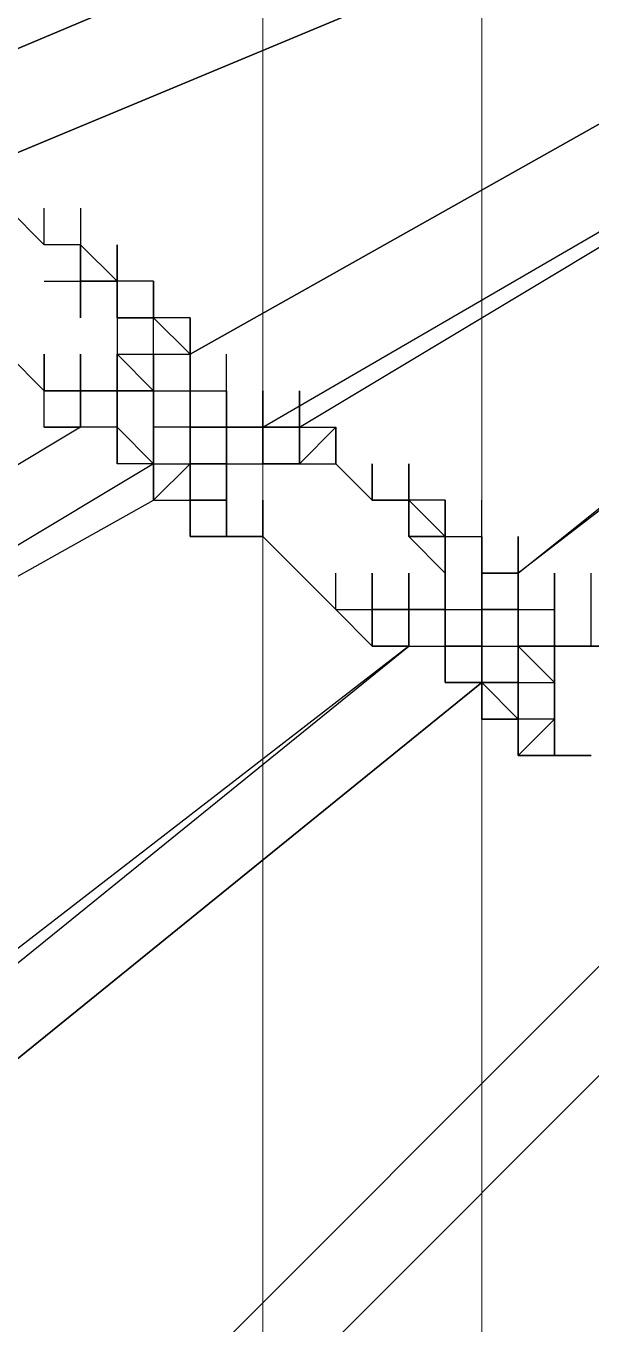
# Model space of a CAD drawing. Header units: inches. Extents: x 3324238 to 135265466, y -1036581 to 20094598.
# Drawn here: x 3353766.223 to 3353767.472, y -519273.956 to -519271.089 of the extents above; entities that cross this region are included whole.
import ezdxf

# ---------------------------------------------------------------- set-up
doc = ezdxf.new("R2010")
doc.units = ezdxf.units.IN
doc.header["$MEASUREMENT"] = 0
doc.layers.add('PDF_Geometry', color=7, linetype='Continuous')

msp = doc.modelspace()

# ---------------------------------------------------------------- linework, layer by layer
at = {"layer": 'PDF_Geometry', "color": 32, "lineweight": 13, "true_color": 0xdd6e00}
msp.add_lwpolyline([(3353775.126, -519269.1555, 1), (3353767.23, -519269.1555), (3353767.23, -519332.0817)], format="xyb", dxfattribs=at)
msp.add_lwpolyline([(3353766.7465, -519269.1555), (3353766.7465, -519332.0817)], dxfattribs=at)
at = {"layer": 'PDF_Geometry', "lineweight": 25}
for points in [[(3353765.9408, -519271.2503), (3353765.9408, -519271.1698), (3353765.9408, -519271.2503), (3353765.9408, -519271.1698), (3353765.9408, -519271.2503), (3353765.9408, -519271.1698), (3353765.9408, -519271.2503), (3353765.9408, -519271.3309), (3353765.9408, -519271.2503), (3353765.9408, -519271.3309), (3353765.9408, -519271.2503), (3353769.0025, -519269.9612), (3353769.0025, -519269.8806), (3353769.0025, -519269.8), (3353769.0025, -519269.8806), (3353769.0025, -519269.8), (3353769.0025, -519269.8806), (3353768.922, -519269.8806)], [(3353769.0025, -519269.9612), (3353765.9408, -519271.2503)], [(3353766.102, -519271.4115), (3353769.0025, -519270.2029), (3353766.102, -519271.4115)], [(3353766.8271, -519272.056), (3353766.8271, -519271.9755), (3353769.2443, -519270.5252), (3353769.2443, -519270.4446), (3353769.2443, -519270.5252), (3353769.2443, -519270.4446), (3353769.2443, -519270.5252), (3353769.2443, -519270.4446), (3353769.1637, -519270.4446), (3353769.1637, -519270.364), (3353769.1637, -519270.2835), (3353769.1637, -519270.364), (3353769.1637, -519270.2835), (3353769.1637, -519270.364), (3353769.1637, -519270.2835), (3353769.1637, -519270.2029), (3353769.1637, -519270.2835), (3353769.1637, -519270.2029), (3353769.1637, -519270.2835), (3353769.1637, -519270.364), (3353769.1637, -519270.2835), (3353769.1637, -519270.2029)], [(3353769.1637, -519270.364), (3353766.5854, -519271.8143), (3353766.5854, -519271.8949), (3353766.5854, -519271.8143), (3353766.5854, -519271.8949), (3353766.5854, -519271.8143), (3353766.5854, -519271.8949), (3353766.5854, -519271.8143), (3353766.5854, -519271.8949), (3353766.5854, -519271.8143), (3353766.5854, -519271.8949), (3353766.5854, -519271.8143), (3353766.5854, -519271.8949), (3353766.5854, -519271.8143), (3353766.5854, -519271.7338), (3353766.5854, -519271.8143), (3353766.5854, -519271.8949), (3353766.5854, -519271.8143), (3353766.5854, -519271.7338), (3353766.5854, -519271.8143), (3353766.5854, -519271.8949), (3353766.5854, -519271.8143), (3353766.5854, -519271.7338), (3353766.5854, -519271.8143), (3353769.1637, -519270.364)], [(3353766.7465, -519271.9755), (3353769.2442, -519270.5252)], [(3353769.4054, -519270.6863), (3353767.3105, -519272.2977), (3353767.23, -519272.2977), (3353767.23, -519272.3783), (3353767.23, -519272.4589), (3353767.23, -519272.5395)], [(3353767.3105, -519272.5395), (3353767.3105, -519272.4589), (3353767.3105, -519272.3783), (3353767.3105, -519272.2977), (3353769.3248, -519270.6863)], [(3353766.2631, -519271.5726), (3353766.1825, -519271.492), (3353766.1825, -519271.4115)], [(3353766.1825, -519271.492), (3353766.2631, -519271.5726), (3353766.1825, -519271.492)], [(3353766.3437, -519271.492), (3353766.3437, -519271.5726), (3353766.2631, -519271.5726), (3353766.2631, -519271.492)], [(3353766.2631, -519271.6532), (3353766.3437, -519271.6532), (3353766.3437, -519271.5726), (3353766.4242, -519271.6532), (3353766.4242, -519271.5726), (3353766.4242, -519271.6532), (3353766.4242, -519271.5726), (3353766.4242, -519271.6532)], [(3353766.3437, -519271.5726), (3353766.3437, -519271.6532), (3353766.3437, -519271.7338)], [(3353766.4242, -519271.7338), (3353766.4242, -519271.6532), (3353766.3437, -519271.6532), (3353766.3437, -519271.7338), (3353766.3437, -519271.6532), (3353766.4242, -519271.6532), (3353766.4242, -519271.7338), (3353766.4242, -519271.8143), (3353766.4242, -519271.8949), (3353766.4242, -519271.8143), (3353766.4242, -519271.8949), (3353766.4242, -519271.8143), (3353766.5048, -519271.8143), (3353766.5854, -519271.8143), (3353766.5048, -519271.7338), (3353766.5048, -519271.6532), (3353766.4242, -519271.6532), (3353766.4242, -519271.7338), (3353766.4242, -519271.6532), (3353766.4242, -519271.7338), (3353766.4242, -519271.8143), (3353766.4242, -519271.8949), (3353766.5048, -519271.8949), (3353766.5048, -519271.8143), (3353766.5048, -519271.8949), (3353766.5048, -519271.8143), (3353766.5048, -519271.8949), (3353766.5048, -519271.9755), (3353766.5048, -519272.056), (3353766.5048, -519271.9755), (3353766.5048, -519272.056), (3353764.4906, -519273.2646), (3353766.5048, -519272.1366), (3353766.5854, -519272.1366), (3353766.5854, -519272.2172), (3353766.5854, -519272.1366), (3353766.5854, -519272.2172), (3353766.666, -519272.2172), (3353766.7465, -519272.2172), (3353766.7465, -519272.1366), (3353766.7465, -519272.2172), (3353766.666, -519272.2172), (3353766.666, -519272.1366), (3353766.666, -519272.2172), (3353766.666, -519272.1366), (3353766.666, -519272.2172), (3353766.666, -519272.1366), (3353766.666, -519272.2172), (3353766.666, -519272.1366)], [(3353766.5854, -519271.7338), (3353766.5854, -519271.8143), (3353766.5854, -519271.7338), (3353766.5048, -519271.7338), (3353766.5048, -519271.6532), (3353766.4242, -519271.6532), (3353766.4242, -519271.7338), (3353766.4242, -519271.6532), (3353766.3437, -519271.6532)], [(3353766.5048, -519271.6532), (3353766.5048, -519271.7337)], [(3353766.4242, -519271.7338), (3353766.5048, -519271.7338), (3353766.4242, -519271.7338)], [(3353766.5048, -519271.8143), (3353766.5048, -519271.7338), (3353766.4243, -519271.7338)], [(3353766.5854, -519271.8143), (3353766.5854, -519271.7338)], [(3353766.5854, -519271.8143), (3353766.5854, -519271.7338), (3353766.5854, -519271.8143)], [(3353766.4242, -519271.8949), (3353766.4242, -519271.9755), (3353766.4242, -519271.8949), (3353766.4242, -519271.8143), (3353766.4242, -519271.8949), (3353766.4242, -519271.9755), (3353766.4242, -519271.8949), (3353766.5048, -519271.8949), (3353766.5048, -519271.8143), (3353766.5048, -519271.8949), (3353766.5048, -519271.9755), (3353766.5048, -519272.056), (3353766.5048, -519271.9755), (3353766.5048, -519272.056), (3353766.5048, -519271.9755), (3353766.5048, -519271.8949), (3353766.5048, -519271.8143), (3353766.5048, -519271.8949), (3353766.4242, -519271.8949), (3353766.3437, -519271.8949), (3353766.3437, -519271.9755), (3353766.3437, -519271.8949), (3353766.3437, -519271.9755), (3353766.3437, -519271.8949), (3353766.3437, -519271.9755), (3353764.3294, -519273.184)], [(3353766.3437, -519271.8949), (3353766.3437, -519271.8143), (3353766.3437, -519271.8949), (3353766.2631, -519271.8949), (3353766.3437, -519271.8949), (3353766.3437, -519271.9755), (3353766.3437, -519271.8949), (3353766.3437, -519271.9755), (3353766.3437, -519271.8949), (3353766.3437, -519271.9755), (3353766.3437, -519271.8949), (3353766.3437, -519271.9755), (3353766.3437, -519271.8949), (3353766.3437, -519271.9755), (3353766.3437, -519271.8949), (3353766.3437, -519271.8143), (3353766.3437, -519271.8949), (3353766.3437, -519271.9755), (3353766.2631, -519271.9755), (3353766.2631, -519271.8949), (3353766.2631, -519271.8143), (3353766.2631, -519271.8949), (3353766.2631, -519271.8143), (3353766.2631, -519271.8949), (3353766.1825, -519271.8143)], [(3353766.2631, -519271.8949), (3353766.2631, -519271.8143)], [(3353766.2631, -519271.8949), (3353766.2631, -519271.8143)], [(3353766.4242, -519271.8143), (3353766.4242, -519271.8949), (3353766.4242, -519271.9755)], [(3353766.4242, -519271.9755), (3353766.5048, -519272.056), (3353766.5854, -519272.056), (3353766.5854, -519271.9755), (3353766.5854, -519272.056), (3353766.5854, -519272.1366), (3353766.5854, -519272.056), (3353766.5854, -519271.9755), (3353766.5854, -519271.8949), (3353766.5854, -519271.8143)], [(3353766.5854, -519272.1366), (3353766.5854, -519272.056), (3353766.5854, -519271.9755), (3353766.5854, -519272.056), (3353766.5854, -519271.9755), (3353766.5048, -519271.9755), (3353766.5048, -519271.8949), (3353766.5048, -519271.8143), (3353766.5048, -519271.8949), (3353766.5048, -519271.9755), (3353766.5048, -519271.8949), (3353766.5048, -519271.9755), (3353766.5048, -519271.8949), (3353766.5048, -519271.9755), (3353766.5048, -519272.056), (3353766.4242, -519272.056), (3353766.4242, -519271.9755), (3353766.4242, -519271.8949), (3353766.4242, -519271.9755), (3353766.4242, -519271.8949), (3353766.4242, -519271.9755), (3353766.4242, -519271.8949), (3353766.4242, -519271.8143), (3353766.4242, -519271.8949), (3353766.4242, -519271.8143), (3353766.5048, -519271.8949), (3353766.5048, -519271.9755), (3353766.5048, -519272.056), (3353766.5048, -519271.9755), (3353766.5048, -519272.056), (3353766.5854, -519272.056), (3353766.5854, -519271.9755), (3353766.666, -519271.9755), (3353766.666, -519272.056), (3353766.666, -519271.9755), (3353766.666, -519272.056), (3353766.5854, -519272.056), (3353766.5854, -519271.9755), (3353766.5854, -519272.056), (3353766.5854, -519271.9755), (3353766.5854, -519271.8949), (3353766.666, -519271.8949), (3353766.666, -519271.9755), (3353766.666, -519272.056), (3353766.7465, -519272.056), (3353766.7465, -519271.9755), (3353766.7465, -519272.056), (3353766.7465, -519271.9755), (3353766.7465, -519271.8949), (3353766.7465, -519271.9755), (3353766.7465, -519271.8949), (3353766.7465, -519271.9755), (3353766.7465, -519271.8949), (3353766.7465, -519271.9755), (3353766.8271, -519271.9755), (3353766.8271, -519272.056), (3353766.8271, -519271.9755), (3353766.8271, -519271.8949), (3353766.8271, -519271.9755), (3353766.8271, -519272.056), (3353766.8271, -519271.9755), (3353766.8271, -519271.8949), (3353766.8271, -519271.9755), (3353766.8271, -519271.8949), (3353766.8271, -519271.9755), (3353766.8271, -519272.056), (3353766.9077, -519272.056), (3353766.9882, -519272.1366), (3353766.9882, -519272.056), (3353766.9882, -519272.1366), (3353767.0688, -519272.1366), (3353767.0688, -519272.056), (3353767.0688, -519272.1366), (3353767.0688, -519272.2172), (3353767.0688, -519272.1366), (3353767.1494, -519272.2172), (3353767.1494, -519272.2977), (3353767.1494, -519272.3783), (3353767.1494, -519272.2977), (3353767.1494, -519272.3783), (3353767.1494, -519272.4589), (3353767.23, -519272.4589), (3353767.23, -519272.3783), (3353767.23, -519272.4589), (3353767.23, -519272.3783), (3353767.23, -519272.4589), (3353767.3105, -519272.4589), (3353767.3105, -519272.5395), (3353767.3105, -519272.4589), (3353767.3105, -519272.5395), (3353767.3105, -519272.4589), (3353767.3105, -519272.3783), (3353767.3105, -519272.2977), (3353767.3105, -519272.3783), (3353767.3105, -519272.2977), (3353767.3105, -519272.3783), (3353767.3105, -519272.2977), (3353767.3105, -519272.2172), (3353767.3105, -519272.2977), (3353767.3105, -519272.2172)], [(3353766.4242, -519271.8949), (3353766.4242, -519271.8143)], [(3353766.4243, -519271.8949), (3353766.4243, -519271.8143)], [(3353766.5048, -519272.056), (3353766.5048, -519271.9755), (3353766.5048, -519271.8949), (3353766.5048, -519271.8143)], [(3353766.5048, -519271.8949), (3353766.5048, -519271.8143)], [(3353766.5048, -519271.8143), (3353766.5048, -519271.8949), (3353766.5048, -519271.8143), (3353766.5048, -519271.8949), (3353766.5048, -519271.8143), (3353766.5048, -519271.8949), (3353766.5048, -519271.8143), (3353766.5048, -519271.8949), (3353766.5048, -519271.8143), (3353766.5048, -519271.8949), (3353766.5048, -519271.8143), (3353766.5048, -519271.8949), (3353766.5048, -519271.8143), (3353766.5048, -519271.8949), (3353766.5048, -519271.9755), (3353766.5048, -519271.8949), (3353766.5048, -519271.9755), (3353766.5048, -519272.056), (3353766.5048, -519272.1366), (3353766.5854, -519272.1366), (3353766.5854, -519272.056), (3353766.5854, -519271.9755), (3353766.5854, -519271.8949), (3353766.5854, -519271.9755), (3353766.666, -519271.9755), (3353766.666, -519272.056), (3353766.666, -519271.9755), (3353766.666, -519272.056), (3353766.666, -519271.9755), (3353766.666, -519272.056), (3353766.666, -519271.9755), (3353766.666, -519272.056), (3353766.666, -519272.1366), (3353766.666, -519272.2172), (3353766.666, -519272.1366), (3353766.666, -519272.056), (3353766.666, -519271.9755), (3353766.7465, -519271.9755), (3353766.666, -519271.9755), (3353766.666, -519271.8949), (3353766.666, -519271.9755), (3353766.666, -519271.8949), (3353766.666, -519271.9755), (3353766.666, -519271.8949), (3353766.666, -519271.9755), (3353766.666, -519271.8949), (3353766.666, -519271.9755), (3353766.666, -519271.8949), (3353766.666, -519271.9755), (3353766.666, -519271.8949), (3353766.666, -519271.9755), (3353766.666, -519272.056), (3353766.666, -519272.1366), (3353766.5854, -519272.1366), (3353766.5854, -519272.2172), (3353766.666, -519272.2172), (3353766.666, -519272.1366), (3353766.666, -519272.2172), (3353766.666, -519272.1366), (3353766.5854, -519272.1366), (3353766.666, -519272.1366), (3353766.5854, -519272.1366), (3353766.5854, -519272.056), (3353766.666, -519272.056), (3353766.666, -519272.1366), (3353766.666, -519272.056), (3353766.7465, -519272.056)], [(3353766.5048, -519271.8949), (3353766.5048, -519271.8143)], [(3353766.5048, -519271.9755), (3353766.5048, -519271.8949), (3353766.5048, -519271.8143)], [(3353766.5048, -519271.8949), (3353766.5048, -519271.8143)], [(3353766.5854, -519271.8949), (3353766.5854, -519271.8143)], [(3353766.666, -519271.8949), (3353766.666, -519271.8143)], [(3353766.666, -519271.9755), (3353766.5854, -519271.9755), (3353766.5854, -519272.056), (3353766.5048, -519272.1366), (3353766.5048, -519272.056), (3353766.5048, -519271.9755), (3353766.5048, -519272.056), (3353766.5048, -519271.9755), (3353766.5048, -519272.056), (3353766.5048, -519271.9755), (3353766.5048, -519271.8949), (3353766.4242, -519271.8949), (3353766.4242, -519271.9755), (3353766.3437, -519271.9755), (3353764.3294, -519273.184)], [(3353766.2631, -519271.9755), (3353766.2631, -519271.8949)], [(3353766.2631, -519271.8949), (3353766.3437, -519271.8949), (3353766.2631, -519271.8949)], [(3353766.3437, -519271.8949), (3353766.4242, -519271.8949), (3353766.3437, -519271.8949)], [(3353766.3437, -519271.9755), (3353766.3437, -519271.8949)], [(3353766.4242, -519271.9755), (3353766.4242, -519271.8949), (3353766.4242, -519271.9755), (3353766.3437, -519271.9755), (3353766.3437, -519271.8949)], [(3353766.4242, -519271.9755), (3353766.4242, -519271.8949)], [(3353766.5048, -519271.8949), (3353766.4242, -519271.8949)], [(3353766.4242, -519271.9755), (3353766.4242, -519271.8949)], [(3353766.5048, -519271.8949), (3353766.5854, -519271.8949), (3353766.5854, -519271.9755), (3353766.5854, -519272.056), (3353766.5854, -519272.1366)], [(3353766.5048, -519271.9755), (3353766.5048, -519271.8949)], [(3353766.5048, -519272.056), (3353766.5854, -519272.056), (3353766.5854, -519271.9755), (3353766.5854, -519271.8949), (3353766.5854, -519271.9755), (3353766.5854, -519271.8949)], [(3353766.5048, -519271.8949), (3353766.5048, -519271.9755)], [(3353766.5048, -519271.9755), (3353766.5048, -519271.8949)], [(3353766.5048, -519271.9755), (3353766.5048, -519271.8949)], [(3353766.5048, -519271.9755), (3353766.5048, -519271.8949)], [(3353766.666, -519272.056), (3353766.666, -519271.9755), (3353766.666, -519271.8949)], [(3353766.666, -519271.8949), (3353766.666, -519271.9755), (3353766.666, -519272.056), (3353766.666, -519272.1366), (3353766.666, -519272.2172), (3353766.7465, -519272.2172), (3353766.9077, -519272.3783), (3353766.9882, -519272.3783), (3353766.9882, -519272.4589), (3353766.9882, -519272.3783), (3353766.9882, -519272.4589), (3353766.9077, -519272.3783), (3353766.9077, -519272.2977)], [(3353766.666, -519272.056), (3353766.666, -519272.1366), (3353766.666, -519272.056), (3353766.666, -519271.9755), (3353766.666, -519271.8949)], [(3353766.666, -519272.056), (3353766.666, -519271.9755), (3353766.666, -519271.8949)], [(3353766.666, -519272.056), (3353766.666, -519271.9755), (3353766.666, -519271.8949)], [(3353766.666, -519271.9755), (3353766.666, -519271.8949)], [(3353766.7465, -519271.9755), (3353766.7465, -519271.8949)], [(3353766.8271, -519271.9755), (3353766.7465, -519271.9755), (3353766.7465, -519271.8949)], [(3353766.7465, -519271.9755), (3353766.7465, -519271.8949)], [(3353766.7465, -519271.9755), (3353766.7465, -519271.8949)], [(3353766.7465, -519271.9755), (3353766.7465, -519271.8949)], [(3353766.7465, -519271.9755), (3353766.7465, -519271.8949)], [(3353766.8271, -519271.9755), (3353766.8271, -519271.8949), (3353766.8271, -519271.9755), (3353766.8271, -519271.8949), (3353766.8271, -519271.9755), (3353766.9077, -519271.9755), (3353766.9077, -519272.056), (3353766.9077, -519271.9755), (3353766.9077, -519272.056), (3353766.9077, -519271.9755)], [(3353766.8271, -519271.9755), (3353766.8271, -519271.8949)], [(3353766.3437, -519271.9755), (3353766.2631, -519271.9755), (3353766.3437, -519271.9755)], [(3353766.5048, -519272.056), (3353766.5048, -519271.9755)], [(3353766.5048, -519272.056), (3353766.5048, -519271.9755)], [(3353766.5048, -519272.056), (3353766.5048, -519271.9755)], [(3353766.5048, -519272.056), (3353766.5048, -519271.9755)], [(3353766.5048, -519272.056), (3353766.5048, -519271.9755)], [(3353766.5048, -519272.056), (3353766.5048, -519271.9755)], [(3353766.5048, -519272.056), (3353766.5048, -519271.9755)], [(3353766.5854, -519272.056), (3353766.5854, -519271.9755)], [(3353766.5854, -519272.056), (3353766.5854, -519271.9755)], [(3353766.5854, -519272.056), (3353766.5854, -519271.9755)], [(3353766.5854, -519272.056), (3353766.5854, -519271.9755)], [(3353766.666, -519272.056), (3353766.666, -519271.9755)], [(3353766.8271, -519272.056), (3353766.8271, -519271.9755)], [(3353766.8271, -519272.056), (3353766.8271, -519271.9755)], [(3353766.9077, -519272.056), (3353766.9077, -519271.9755)], [(3353766.5048, -519272.1366), (3353766.5048, -519272.056)], [(3353766.666, -519272.056), (3353766.666, -519272.1366)], [(3353766.8271, -519272.056), (3353766.7465, -519272.056), (3353766.8271, -519272.056)], [(3353767.0688, -519272.3783), (3353767.0688, -519272.4589), (3353767.0688, -519272.3783), (3353767.0688, -519272.4589), (3353767.1494, -519272.4589), (3353767.1494, -519272.3783), (3353767.23, -519272.3783), (3353767.23, -519272.4589), (3353767.23, -519272.5395), (3353767.23, -519272.4589), (3353767.23, -519272.5395), (3353767.23, -519272.4589), (3353767.1494, -519272.4589), (3353767.1494, -519272.3783), (3353767.1494, -519272.2977), (3353767.1494, -519272.3783), (3353767.1494, -519272.2977), (3353767.1494, -519272.3783), (3353767.1494, -519272.2977), (3353767.1494, -519272.3783), (3353767.1494, -519272.2977), (3353767.1494, -519272.3783), (3353767.0688, -519272.3783), (3353767.0688, -519272.4589), (3353767.0688, -519272.3783), (3353767.0688, -519272.4589), (3353767.0688, -519272.3783), (3353767.0688, -519272.4589), (3353767.0688, -519272.3783), (3353767.0688, -519272.4589), (3353767.0688, -519272.3783), (3353767.1494, -519272.3783), (3353767.0688, -519272.3783), (3353767.0688, -519272.4589), (3353767.1494, -519272.4589), (3353767.1494, -519272.5395), (3353767.23, -519272.5395), (3353767.1494, -519272.5395), (3353767.1494, -519272.4589), (3353767.1494, -519272.3783), (3353767.1494, -519272.2977), (3353767.1494, -519272.3783), (3353767.1494, -519272.2977), (3353767.1494, -519272.2172), (3353767.1494, -519272.1366), (3353767.1494, -519272.2172), (3353767.1494, -519272.1366), (3353767.0688, -519272.1366), (3353766.9882, -519272.1366), (3353766.9882, -519272.056)], [(3353767.1494, -519272.3783), (3353767.1494, -519272.2978), (3353767.1494, -519272.3783), (3353767.1494, -519272.4589), (3353767.1494, -519272.3783), (3353767.1494, -519272.2977), (3353767.1494, -519272.3783), (3353767.1494, -519272.4589), (3353767.1494, -519272.3783), (3353767.1494, -519272.2977), (3353767.0688, -519272.2172), (3353767.0688, -519272.1366), (3353767.0688, -519272.2172), (3353767.1494, -519272.2172), (3353767.23, -519272.2172), (3353767.23, -519272.2977), (3353767.23, -519272.3783), (3353767.23, -519272.4589), (3353767.23, -519272.5395), (3353767.23, -519272.4589), (3353767.23, -519272.5395), (3353765.538, -519273.9092), (3353767.23, -519272.5395), (3353767.3105, -519272.5395), (3353767.3105, -519272.4589), (3353767.3105, -519272.3783), (3353767.3105, -519272.4589), (3353767.3105, -519272.3783)], [(3353766.7465, -519272.2172), (3353766.666, -519272.2172), (3353766.666, -519272.1366), (3353766.666, -519272.2172), (3353766.5854, -519272.2172)], [(3353766.666, -519272.2172), (3353766.666, -519272.1366)], [(3353766.666, -519272.2172), (3353766.666, -519272.1366)], [(3353767.0688, -519272.2172), (3353767.0688, -519272.1366), (3353766.9883, -519272.1366)], [(3353767.23, -519272.2977), (3353767.23, -519272.3783), (3353767.23, -519272.4589), (3353767.23, -519272.3783), (3353767.23, -519272.4589), (3353767.23, -519272.3783), (3353767.23, -519272.4589), (3353767.23, -519272.3783), (3353767.23, -519272.2977), (3353767.23, -519272.2172), (3353767.23, -519272.2977), (3353767.3105, -519272.2977), (3353767.3105, -519272.3783), (3353767.3105, -519272.2977), (3353767.3105, -519272.3783), (3353767.23, -519272.3783), (3353767.23, -519272.2977), (3353767.23, -519272.2172), (3353767.23, -519272.1366)], [(3353766.666, -519272.2172), (3353766.7465, -519272.2172), (3353766.666, -519272.2172)], [(3353767.23, -519272.2978), (3353767.23, -519272.3783), (3353767.23, -519272.2978), (3353767.23, -519272.2172)], [(3353767.3105, -519272.2978), (3353767.3105, -519272.2172)], [(3353766.9077, -519272.3783), (3353766.9077, -519272.2978)], [(3353766.9882, -519272.3783), (3353766.9882, -519272.2977)], [(3353766.9882, -519272.3783), (3353766.9882, -519272.2977)], [(3353766.9882, -519272.3783), (3353766.9882, -519272.2977)], [(3353766.9882, -519272.3783), (3353766.9882, -519272.2977)], [(3353766.9883, -519272.3783), (3353766.9883, -519272.2977)], [(3353767.1494, -519272.3783), (3353767.1494, -519272.2977)], [(3353767.1494, -519272.3783), (3353767.1494, -519272.2977)], [(3353767.1494, -519272.3783), (3353767.1494, -519272.2978)], [(3353767.3911, -519272.5395), (3353767.3911, -519272.4589), (3353767.3911, -519272.5395), (3353767.3911, -519272.4589), (3353767.3105, -519272.4589), (3353767.3911, -519272.4589), (3353767.3911, -519272.3783), (3353767.3911, -519272.4589), (3353767.3911, -519272.5395), (3353767.3911, -519272.62), (3353767.3911, -519272.5395), (3353767.3911, -519272.62), (3353767.3105, -519272.62), (3353767.23, -519272.62), (3353767.3105, -519272.62), (3353767.3105, -519272.5395), (3353767.3105, -519272.4589), (3353767.3105, -519272.5395), (3353767.3105, -519272.4589), (3353767.3105, -519272.5395), (3353767.3105, -519272.4589), (3353767.3105, -519272.5395), (3353767.3105, -519272.4589), (3353767.3105, -519272.3783), (3353767.3105, -519272.4589), (3353767.3105, -519272.3783), (3353767.3105, -519272.4589), (3353767.3105, -519272.3783), (3353767.3105, -519272.2977), (3353767.3105, -519272.3783), (3353767.3105, -519272.2977), (3353767.3105, -519272.3783), (3353767.23, -519272.3783), (3353767.23, -519272.4589), (3353767.23, -519272.5395), (3353767.23, -519272.4589), (3353767.23, -519272.5395), (3353767.23, -519272.4589), (3353767.23, -519272.5395), (3353767.23, -519272.4589), (3353767.23, -519272.5395), (3353767.3105, -519272.62), (3353767.3105, -519272.5395), (3353767.3911, -519272.5395), (3353767.3911, -519272.62), (3353767.3911, -519272.7006), (3353767.3105, -519272.7006), (3353767.3911, -519272.7006), (3353767.3911, -519272.62), (3353767.3105, -519272.7006), (3353767.3105, -519272.62), (3353767.3105, -519272.7006)], [(3353767.23, -519272.2977), (3353767.3105, -519272.2977)], [(3353767.23, -519272.4589), (3353767.23, -519272.3783), (3353767.23, -519272.2977)], [(3353767.3105, -519272.4589), (3353767.3105, -519272.5395), (3353767.23, -519272.5395), (3353767.23, -519272.62), (3353767.3105, -519272.62), (3353767.3105, -519272.5395), (3353767.3105, -519272.4589), (3353767.3911, -519272.4589), (3353767.3911, -519272.3783), (3353767.3911, -519272.4589), (3353767.4717, -519272.4589), (3353767.3911, -519272.4589), (3353767.4717, -519272.4589), (3353767.5522, -519272.4589), (3353767.4717, -519272.4589), (3353767.4717, -519272.3783), (3353767.4717, -519272.2977)], [(3353767.23, -519272.3783), (3353767.23, -519272.2977)], [(3353767.3105, -519272.4589), (3353767.3105, -519272.3783), (3353767.3105, -519272.4589), (3353767.3105, -519272.3783), (3353767.3105, -519272.4589), (3353767.3105, -519272.3783), (3353767.3911, -519272.3783), (3353767.3911, -519272.2977), (3353767.3911, -519272.3783), (3353767.3911, -519272.4589), (3353767.3911, -519272.3783), (3353767.3911, -519272.4589), (3353767.3911, -519272.3783), (3353767.3911, -519272.4589), (3353767.3911, -519272.3783), (3353767.3911, -519272.4589), (3353767.3911, -519272.5395), (3353767.3911, -519272.62), (3353767.3911, -519272.5395), (3353767.3911, -519272.4589), (3353767.3105, -519272.4589), (3353767.3105, -519272.3783)], [(3353767.3105, -519272.3783), (3353767.3105, -519272.2977)], [(3353767.3105, -519272.3783), (3353767.3105, -519272.2977)], [(3353767.3105, -519272.3783), (3353767.3105, -519272.2977)], [(3353767.3106, -519272.4589), (3353767.3106, -519272.3783), (3353767.3106, -519272.2977), (3353767.3106, -519272.3783)], [(3353767.4717, -519272.3783), (3353767.4717, -519272.2977)], [(3353766.9077, -519272.3783), (3353766.9882, -519272.3783)], [(3353766.9882, -519272.3783), (3353767.0688, -519272.3783), (3353766.9882, -519272.3783)], [(3353767.0688, -519272.3783), (3353766.9882, -519272.3783)], [(3353767.0688, -519272.4589), (3353767.0688, -519272.3783)], [(3353767.0688, -519272.4589), (3353767.0688, -519272.3783)], [(3353767.0688, -519272.4589), (3353767.0688, -519272.3783)], [(3353767.0688, -519272.4589), (3353767.0688, -519272.3783)], [(3353767.1494, -519272.4589), (3353767.1494, -519272.3783)], [(3353767.1494, -519272.4589), (3353767.1494, -519272.3783)], [(3353767.1494, -519272.3783), (3353767.1494, -519272.4589)], [(3353767.3105, -519272.3783), (3353767.23, -519272.3783), (3353767.3105, -519272.3783)], [(3353767.23, -519272.5395), (3353767.23, -519272.4589), (3353767.23, -519272.3783)], [(3353767.3105, -519272.3783), (3353767.23, -519272.3783)], [(3353767.3105, -519272.4589), (3353767.3105, -519272.3783)], [(3353767.3911, -519272.4589), (3353767.3911, -519272.3783)], [(3353767.3911, -519272.4589), (3353767.3911, -519272.3783)], [(3353767.4717, -519272.4589), (3353767.4717, -519272.3783)], [(3353767.0688, -519272.4589), (3353765.2963, -519273.8286)], [(3353765.3768, -519273.8286), (3353767.0688, -519272.4589)], [(3353766.9882, -519272.4589), (3353767.0688, -519272.4589), (3353766.9882, -519272.4589)], [(3353767.1494, -519272.5395), (3353767.1494, -519272.4589)], [(3353767.1494, -519272.5395), (3353767.1494, -519272.4589)], [(3353767.1494, -519272.5395), (3353767.1494, -519272.4589)], [(3353767.23, -519272.5395), (3353767.23, -519272.4589)], [(3353767.23, -519272.5395), (3353767.23, -519272.4589)], [(3353767.23, -519272.62), (3353767.23, -519272.5395), (3353767.23, -519272.4589)], [(3353767.23, -519272.5395), (3353767.23, -519272.4589)], [(3353767.23, -519272.5395), (3353767.23, -519272.4589)], [(3353767.3911, -519272.5395), (3353767.3105, -519272.4589)], [(3353767.3105, -519272.5395), (3353767.3105, -519272.4589)], [(3353767.3105, -519272.4589), (3353767.3105, -519272.5395)], [(3353767.23, -519272.5395), (3353767.23, -519272.62)], [(3353767.3911, -519272.5395), (3353767.3911, -519272.62), (3353767.3911, -519272.5395)], [(3353767.3105, -519272.62), (3353767.23, -519272.62)], [(3353766.3437, -519274.2315), (3353766.3437, -519274.312), (3353766.4242, -519274.312), (3353766.4242, -519274.3926), (3353766.5048, -519274.3926), (3353766.5048, -519274.312), (3353766.5048, -519274.3926), (3353766.5048, -519274.312), (3353766.5048, -519274.3926), (3353767.9551, -519272.9423), (3353767.9551, -519272.8617), (3353767.9551, -519272.9423)], [(3353766.5048, -519274.3926), (3353767.9551, -519272.9423)]]:
    msp.add_lwpolyline(points, dxfattribs=at)
for points in [[(3353766.2631, -519271.8143), (3353766.2631, -519271.8949)], [(3353766.4242, -519271.9755), (3353766.4242, -519272.056), (3353766.4242, -519271.9755), (3353766.4242, -519271.8949)], [(3353766.5854, -519271.9755), (3353766.5854, -519272.056)], [(3353766.8271, -519272.056), (3353766.8271, -519271.9755), (3353766.9077, -519271.9755)], [(3353767.0688, -519272.056), (3353767.0688, -519272.1366), (3353767.0688, -519272.2172), (3353767.1494, -519272.2172), (3353767.0688, -519272.2172), (3353767.0688, -519272.1366)], [(3353767.1494, -519272.1366), (3353767.1494, -519272.2172)], [(3353767.23, -519272.2172), (3353767.23, -519272.2977)], [(3353767.3105, -519272.2172), (3353767.3105, -519272.2977), (3353767.3105, -519272.3783), (3353767.3105, -519272.2977)], [(3353766.9882, -519272.2977), (3353766.9882, -519272.3783), (3353766.9882, -519272.4589), (3353766.9882, -519272.3783)], [(3353766.9882, -519272.2977), (3353766.9882, -519272.3783)], [(3353767.0688, -519272.2977), (3353767.0688, -519272.3783)], [(3353767.1494, -519272.2977), (3353767.1494, -519272.3783)], [(3353767.1494, -519272.2977), (3353767.1494, -519272.3783)], [(3353767.1494, -519272.2977), (3353767.1494, -519272.3783)], [(3353767.3911, -519272.2977), (3353767.3911, -519272.3783)], [(3353767.23, -519272.4589), (3353767.23, -519272.5395), (3353767.23, -519272.4589), (3353767.23, -519272.3783)], [(3353767.23, -519272.3783), (3353767.23, -519272.4589)], [(3353767.1494, -519272.4589), (3353767.1494, -519272.5395)], [(3353767.3105, -519272.5395), (3353767.3105, -519272.62)], [(3353767.4717, -519272.7006), (3353767.3911, -519272.7006), (3353767.3911, -519272.62), (3353767.3911, -519272.7006), (3353767.3911, -519272.62), (3353767.3911, -519272.7006), (3353767.3911, -519272.62), (3353767.3911, -519272.7006)], [(3353767.6328, -519272.7812), (3353767.7134, -519272.8617), (3353767.7134, -519272.9423), (3353766.3437, -519274.312), (3353767.7134, -519272.9423), (3353767.7134, -519272.8617), (3353767.7134, -519272.7812)]]:
    msp.add_lwpolyline(points, close=True, dxfattribs=at)

doc.saveas('drawing.dxf')
